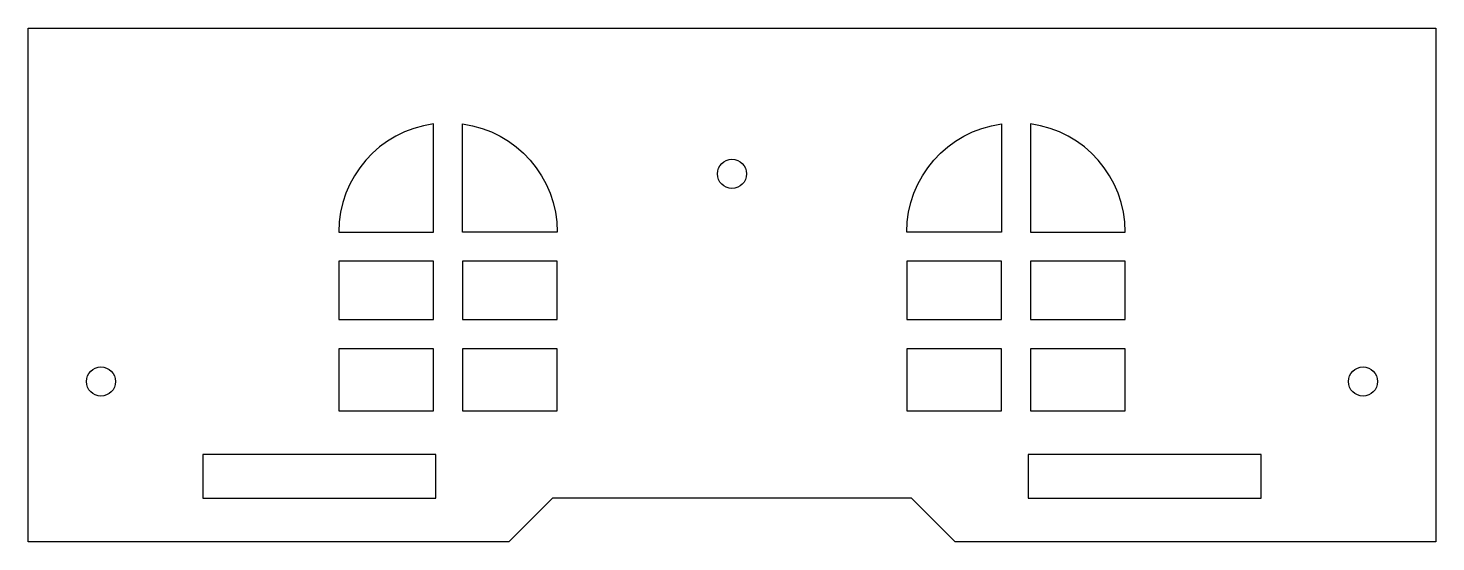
# Model space of a CAD drawing. Header units: millimetres. Extents: x -48.3 to 48.3, y 58 to 93.3.
import ezdxf

# ---------------------------------------------------------------- set-up
doc = ezdxf.new("R2010")
doc.units = ezdxf.units.MM
doc.layers.get('0').update_dxf_attribs({"linetype": 'CONTINUOUS'})

msp = doc.modelspace()

# ---------------------------------------------------------------- linework, layer by layer
for points in [[(-15.323, 58), (-48.323, 58), (-48.323, 93.255), (48.323, 93.255), (48.323, 58), (15.323, 58), (12.323, 61), (-12.323, 61)], [(-27, 73.255), (-20.5, 73.255), (-20.5, 77.255), (-27, 77.255)], [(-18.5, 77.255), (-18.5, 73.255), (-12, 73.255), (-12, 77.255)], [(18.5, 73.255), (18.5, 77.255), (12, 77.255), (12, 73.255)], [(20.5, 73.255), (27, 73.255), (27, 77.255), (20.5, 77.255)], [(-20.5, 67), (-20.5, 71.255), (-27, 71.255), (-27, 67)], [(-18.5, 67), (-12, 67), (-12, 71.255), (-18.5, 71.255)], [(12, 67), (18.5, 67), (18.5, 71.255), (12, 71.255)], [(20.5, 71.255), (20.5, 67), (27, 67), (27, 71.255)], [(-36.323, 61), (-20.323, 61), (-20.323, 64), (-36.323, 64)], [(20.323, 61), (36.323, 61), (36.323, 64), (20.323, 64)]]:
    msp.add_lwpolyline(points, close=True)
for points in [[(-27, 79.255), (-20.5, 79.255), (-20.5, 86.688, 0.375565)], [(-18.5, 86.688, -0.375565), (-12, 79.255), (-18.5, 79.255)], [(12, 79.255, -0.375565), (18.5, 86.688), (18.5, 79.255)], [(20.5, 79.255), (27, 79.255, 0.375565), (20.5, 86.688)]]:
    msp.add_lwpolyline(points, format="xyb", close=True)
for centre in [(0, 83.255), (-43.323, 69), (43.323, 69)]:
    msp.add_circle(centre, 1)

doc.saveas('drawing.dxf')
